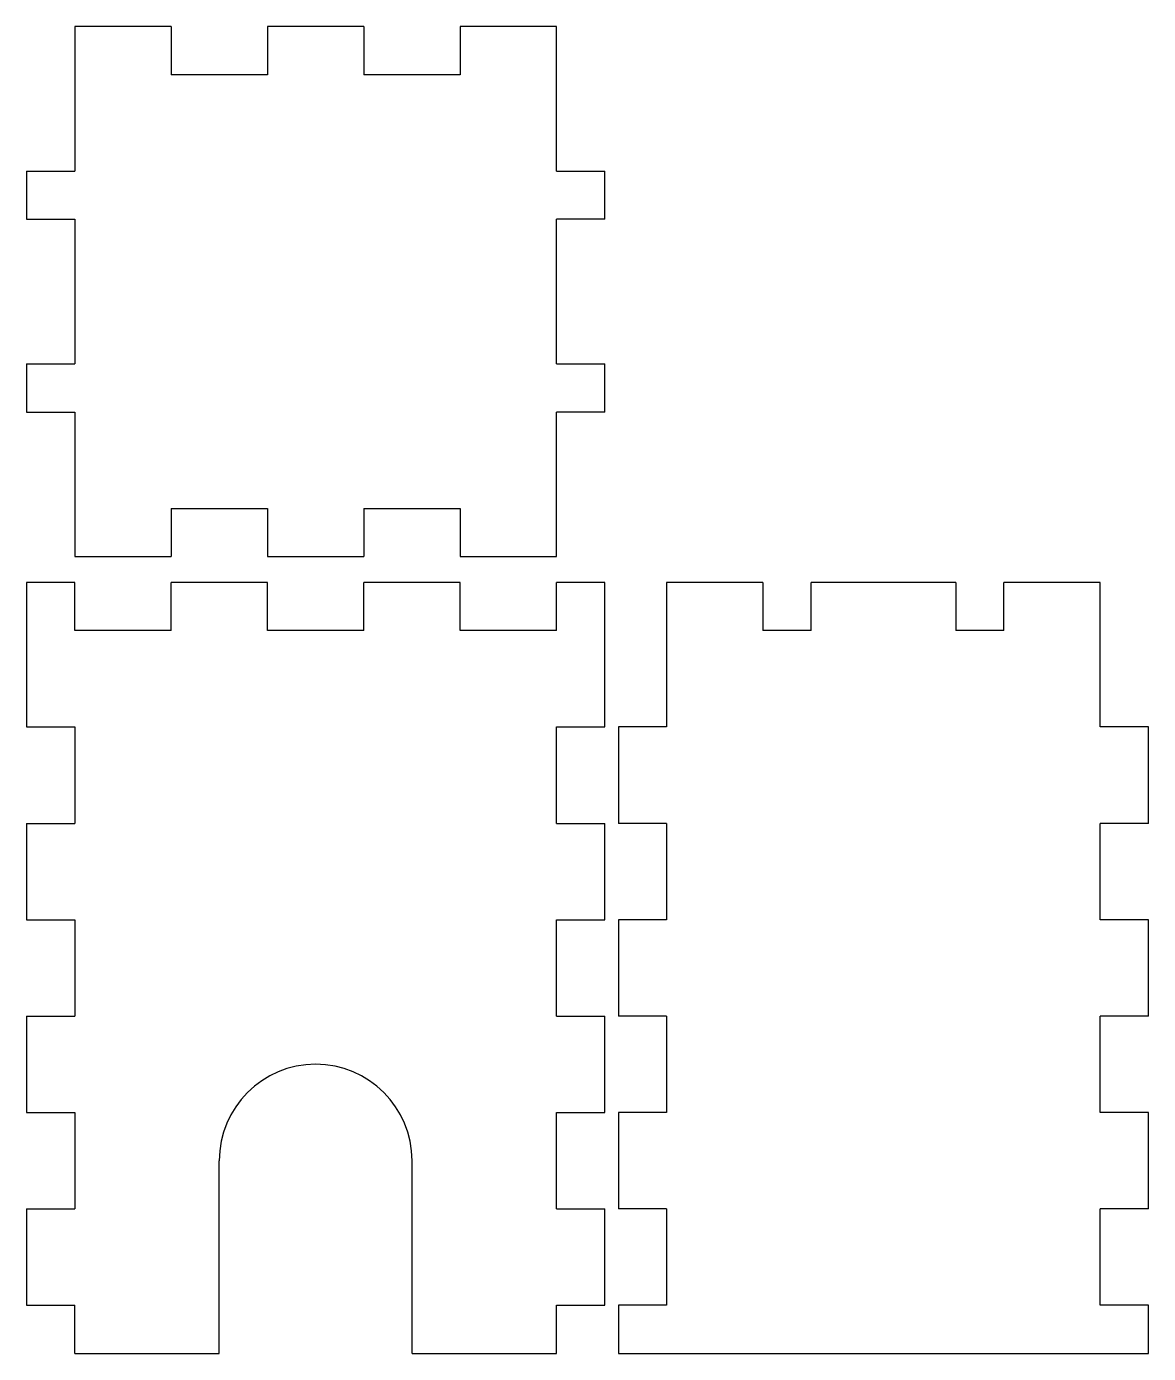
# Model space of a CAD drawing. Extents: x 0 to 148, y 0 to 175.
import ezdxf

# ---------------------------------------------------------------- set-up
doc = ezdxf.new("R2010")
doc.units = 0
doc.layers.add('CAD', color=7, linetype='CONTINUOUS')

msp = doc.modelspace()

# ---------------------------------------------------------------- linework, layer by layer
at = {"layer": 'CAD', "color": 5, "linetype": 'CONTINUOUS'}
for p, q in [((6.35, 174.85), (6.35, 155.8)), ((19.05, 174.85), (6.35, 174.85)), ((19.05, 174.85), (19.05, 168.5)), ((31.75, 174.85), (31.75, 168.5)), ((44.45, 174.85), (31.75, 174.85)), ((44.45, 174.85), (44.45, 168.5)), ((69.85, 174.85), (57.15, 174.85)), ((57.15, 174.85), (57.15, 168.5)), ((69.85, 155.8), (69.85, 174.85)), ((31.75, 168.5), (19.05, 168.5)), ((57.15, 168.5), (44.45, 168.5)), ((0, 155.8), (6.35, 155.8)), ((0, 155.8), (0, 149.45)), ((69.85, 155.8), (76.2, 155.8)), ((76.2, 149.45), (76.2, 155.8)), ((0, 149.45), (6.35, 149.45)), ((6.35, 149.45), (6.35, 130.4)), ((76.2, 149.45), (69.85, 149.45)), ((69.85, 130.4), (69.85, 149.45)), ((0, 130.4), (6.35, 130.4)), ((0, 130.4), (0, 124.05)), ((69.85, 130.4), (76.2, 130.4)), ((76.2, 124.05), (76.2, 130.4)), ((0, 124.05), (6.35, 124.05)), ((6.35, 124.05), (6.35, 105)), ((69.85, 105), (69.85, 124.05)), ((76.2, 124.05), (69.85, 124.05)), ((19.05, 111.35), (19.05, 105)), ((19.05, 111.35), (31.75, 111.35)), ((31.75, 111.35), (31.75, 105)), ((44.45, 111.35), (44.45, 105)), ((44.45, 111.35), (57.15, 111.35)), ((57.15, 111.35), (57.15, 105)), ((6.35, 105), (19.05, 105)), ((31.75, 105), (44.45, 105)), ((57.15, 105), (69.85, 105)), ((0, 101.6), (0, 82.55)), ((6.35, 101.6), (0, 101.6)), ((6.35, 95.25), (6.35, 101.6)), ((19.05, 95.25), (19.05, 101.6)), ((31.75, 101.6), (19.05, 101.6)), ((31.75, 95.25), (31.75, 101.6)), ((44.45, 95.25), (44.45, 101.6)), ((57.15, 101.6), (44.45, 101.6)), ((57.15, 95.25), (57.15, 101.6)), ((76.2, 101.6), (69.85, 101.6)), ((69.85, 95.25), (69.85, 101.6)), ((76.2, 82.55), (76.2, 101.6)), ((84.35, 101.6), (84.35, 82.55)), ((97.05, 101.6), (84.35, 101.6)), ((97.05, 101.6), (97.05, 95.25)), ((103.4, 95.25), (103.4, 101.6)), ((122.45, 101.6), (103.4, 101.6)), ((122.45, 101.6), (122.45, 95.25)), ((141.5, 101.6), (128.8, 101.6)), ((128.8, 95.25), (128.8, 101.6)), ((141.5, 82.55), (141.5, 101.6)), ((19.05, 95.25), (6.35, 95.25)), ((44.45, 95.25), (31.75, 95.25)), ((69.85, 95.25), (57.15, 95.25)), ((103.4, 95.25), (97.05, 95.25)), ((128.8, 95.25), (122.45, 95.25)), ((0, 82.55), (6.35, 82.55)), ((6.35, 82.55), (6.35, 69.85)), ((69.85, 82.55), (76.2, 82.55)), ((69.85, 69.85), (69.85, 82.55)), ((84.35, 82.55), (78, 82.55)), ((78, 82.55), (78, 69.85)), ((147.85, 82.55), (141.5, 82.55)), ((147.85, 69.85), (147.85, 82.55)), ((0, 69.85), (6.35, 69.85)), ((0, 69.85), (0, 57.15)), ((69.85, 69.85), (76.2, 69.85)), ((76.2, 57.15), (76.2, 69.85)), ((84.35, 69.85), (78, 69.85)), ((84.35, 69.85), (84.35, 57.15)), ((147.85, 69.85), (141.5, 69.85)), ((141.5, 57.15), (141.5, 69.85)), ((0, 57.15), (6.35, 57.15)), ((6.35, 57.15), (6.35, 44.45)), ((69.85, 57.15), (76.2, 57.15)), ((69.85, 44.45), (69.85, 57.15)), ((84.35, 57.15), (78, 57.15)), ((78, 57.15), (78, 44.45)), ((147.85, 57.15), (141.5, 57.15)), ((147.85, 44.45), (147.85, 57.15)), ((0, 44.45), (6.35, 44.45)), ((0, 44.45), (0, 31.75)), ((69.85, 44.45), (76.2, 44.45)), ((76.2, 31.75), (76.2, 44.45)), ((84.35, 44.45), (78, 44.45)), ((84.35, 44.45), (84.35, 31.75)), ((147.85, 44.45), (141.5, 44.45)), ((141.5, 31.75), (141.5, 44.45)), ((0, 31.75), (6.35, 31.75)), ((6.35, 31.75), (6.35, 19.05)), ((69.85, 19.05), (69.85, 31.75)), ((69.85, 31.75), (76.2, 31.75)), ((84.35, 31.75), (78, 31.75)), ((78, 31.75), (78, 19.05)), ((147.85, 31.75), (141.5, 31.75)), ((147.85, 19.05), (147.85, 31.75)), ((25.4, 0), (25.4, 25.4)), ((50.8, 0), (50.8, 25.4)), ((0, 19.05), (6.35, 19.05)), ((0, 19.05), (0, 6.35)), ((69.85, 19.05), (76.2, 19.05)), ((76.2, 6.35), (76.2, 19.05)), ((84.35, 19.05), (78, 19.05)), ((84.35, 19.05), (84.35, 6.35)), ((141.5, 6.35), (141.5, 19.05)), ((147.85, 19.05), (141.5, 19.05)), ((0, 6.35), (6.35, 6.35)), ((6.35, 0), (6.35, 6.35)), ((69.85, 6.35), (76.2, 6.35)), ((69.85, 0), (69.85, 6.35)), ((84.35, 6.35), (78, 6.35)), ((78, 6.35), (78, 0)), ((147.85, 6.35), (141.5, 6.35)), ((147.85, 0), (147.85, 6.35)), ((6.35, 0), (25.4, 0)), ((50.8, 0), (69.85, 0)), ((78, 0), (147.85, 0))]:
    msp.add_line(p, q, dxfattribs=at)
msp.add_arc((38.1, 25.4), 12.7, 0, 180, dxfattribs=at)

doc.saveas('drawing.dxf')
